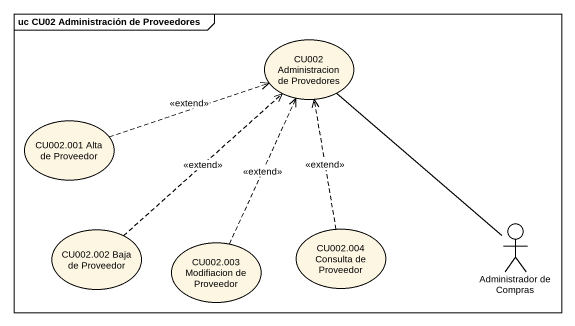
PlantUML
@startuml
mainframe uc CU02 Administración de Proveedores
usecase "CU002 Administracion de Provedores" as CU002_Administracion_de
usecase "CU002.001 Alta de Proveedor" as CU002_001_Alta_de_Proveedor
usecase "CU002.002 Baja de Proveedor" as CU002_002_Baja_de_Proveedor
usecase "CU002.003 Modifiacion de Proveedor" as CU002_003_Modifiacion_de
usecase "CU002.004 Consulta de Proveedor" as CU002_004_Consulta_de
actor "Administrador de Compras" as Administrador_de_Compras
CU002_001_Alta_de_Proveedor .right.> CU002_Administracion_de : <<extend>>
CU002_002_Baja_de_Proveedor .up.> CU002_Administracion_de : <<extend>>
CU002_003_Modifiacion_de .up.> CU002_Administracion_de : <<extend>>
CU002_004_Consulta_de .up.> CU002_Administracion_de : <<extend>>
Administrador_de_Compras -up- CU002_Administracion_de
@enduml
